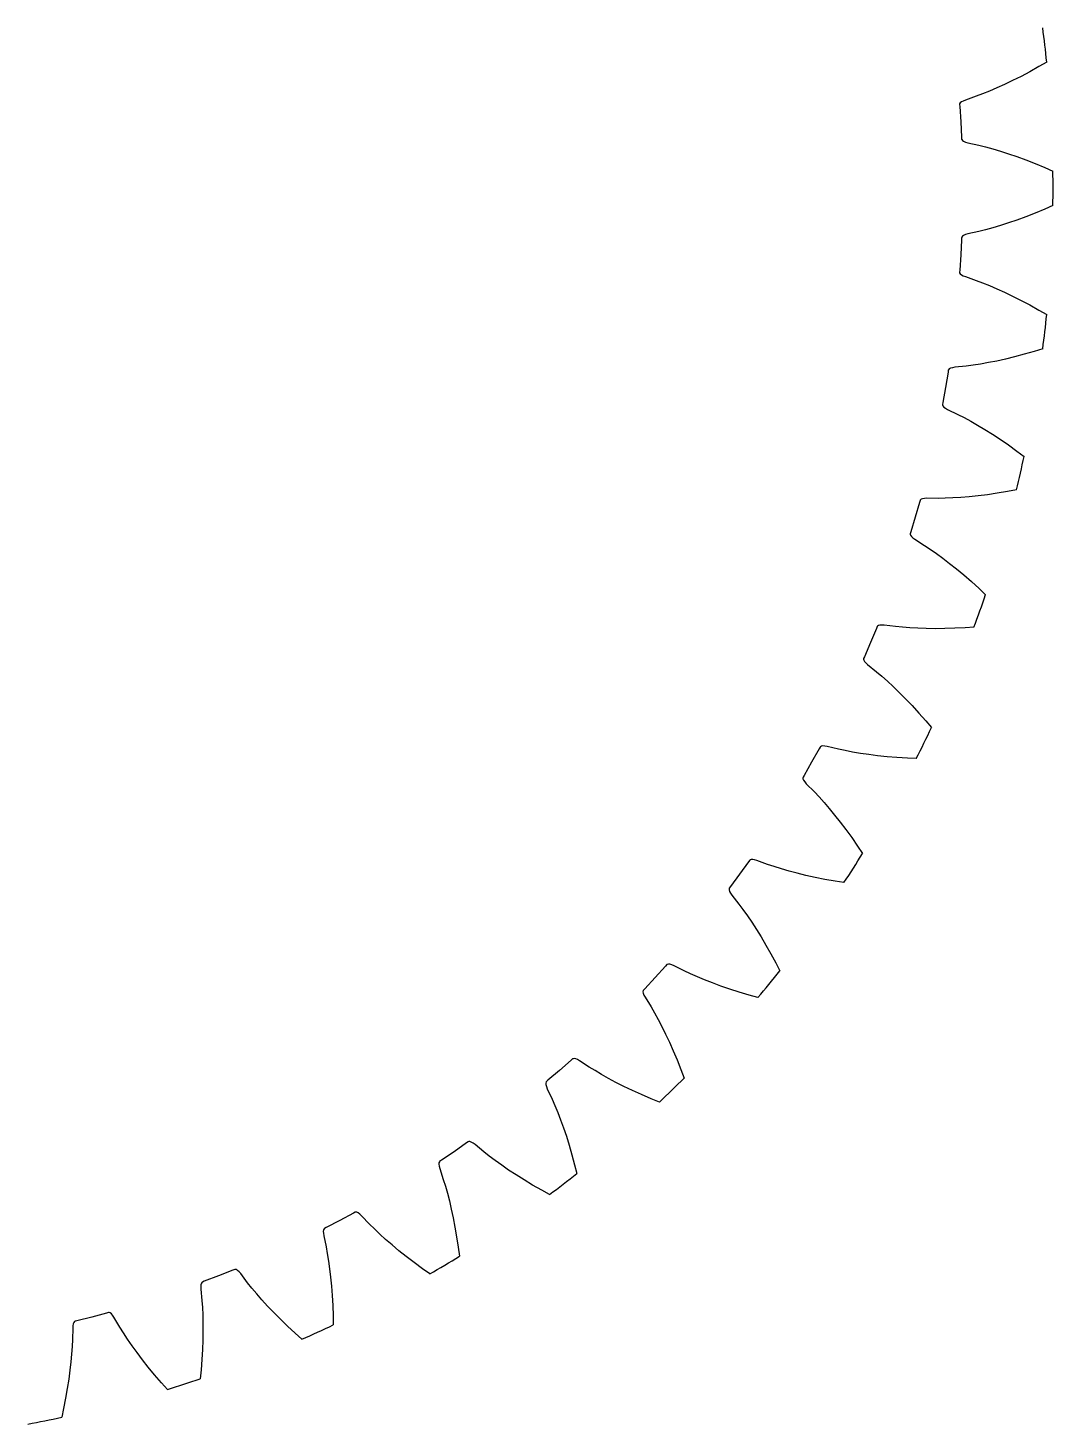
# Model space of a CAD drawing. Extents: x 6.5 to 63.5, y -28.5 to 28.5.
# Drawn here: x 40.28 to 63.5, y -28.01 to 3.64 of the extents above; entities that cross this region are included whole.
import ezdxf

# ---------------------------------------------------------------- set-up
doc = ezdxf.new("R2010")
doc.units = 0

msp = doc.modelspace()

# ---------------------------------------------------------------- linework, layer by layer
at = {"layer": 'layer0'}
for p, q in [((63.356, 2.861), (63.181, 2.759)), ((62.775, 2.538), (62.584, 2.442)), ((62.975, 2.643), (62.775, 2.538)), ((63.181, 2.759), (62.975, 2.643)), ((62.227, 2.276), (62.062, 2.205)), ((62.401, 2.354), (62.227, 2.276)), ((62.584, 2.442), (62.401, 2.354)), ((61.384, 1.913), (61.382, 1.901)), ((61.382, 1.901), (61.385, 1.856)), ((61.397, 1.935), (61.384, 1.913)), ((61.423, 1.958), (61.397, 1.935)), ((61.462, 1.98), (61.423, 1.958)), ((61.513, 2.001), (61.462, 1.98)), ((61.757, 2.086), (61.513, 2.001)), ((61.903, 2.141), (61.757, 2.086)), ((62.062, 2.205), (61.903, 2.141)), ((61.385, 1.856), (61.407, 1.51)), ((61.407, 1.51), (61.424, 1.163)), ((61.424, 1.163), (61.427, 1.118)), ((61.427, 1.118), (61.43, 1.107)), ((61.43, 1.107), (61.446, 1.086)), ((61.446, 1.086), (61.474, 1.067)), ((61.474, 1.067), (61.515, 1.049)), ((61.515, 1.049), (61.568, 1.034)), ((61.568, 1.034), (61.821, 0.978)), ((61.821, 0.978), (61.972, 0.94)), ((61.972, 0.94), (62.137, 0.894)), ((62.137, 0.894), (62.309, 0.843)), ((62.309, 0.843), (62.491, 0.785)), ((62.491, 0.785), (62.683, 0.719)), ((62.683, 0.719), (62.883, 0.645)), ((62.883, 0.645), (63.094, 0.563)), ((63.094, 0.563), (63.312, 0.472)), ((63.312, 0.472), (63.497, 0.39)), ((63.094, -0.563), (62.883, -0.645)), ((63.312, -0.472), (63.094, -0.563)), ((63.497, -0.39), (63.312, -0.472)), ((61.972, -0.94), (61.821, -0.978)), ((62.137, -0.894), (61.972, -0.94)), ((62.309, -0.843), (62.137, -0.894)), ((62.491, -0.785), (62.309, -0.843)), ((62.683, -0.719), (62.491, -0.785)), ((62.883, -0.645), (62.683, -0.719)), ((61.424, -1.163), (61.407, -1.51)), ((61.427, -1.118), (61.424, -1.163)), ((61.43, -1.107), (61.427, -1.118)), ((61.446, -1.086), (61.43, -1.107)), ((61.474, -1.067), (61.446, -1.086)), ((61.515, -1.049), (61.474, -1.067)), ((61.568, -1.034), (61.515, -1.049)), ((61.821, -0.978), (61.568, -1.034)), ((61.407, -1.51), (61.385, -1.856)), ((61.385, -1.856), (61.382, -1.901)), ((61.382, -1.901), (61.384, -1.913)), ((61.384, -1.913), (61.397, -1.935)), ((61.397, -1.935), (61.423, -1.958)), ((61.423, -1.958), (61.462, -1.98)), ((61.462, -1.98), (61.513, -2.001)), ((61.513, -2.001), (61.757, -2.086)), ((61.757, -2.086), (61.903, -2.141)), ((61.903, -2.141), (62.062, -2.205)), ((62.062, -2.205), (62.227, -2.276)), ((62.227, -2.276), (62.401, -2.354)), ((62.401, -2.354), (62.584, -2.442)), ((62.584, -2.442), (62.775, -2.538)), ((62.775, -2.538), (62.975, -2.643)), ((62.975, -2.643), (63.181, -2.759)), ((63.181, -2.759), (63.356, -2.861)), ((62.846, -3.761), (62.628, -3.819)), ((63.074, -3.696), (62.846, -3.761)), ((63.267, -3.636), (63.074, -3.696)), ((61.131, -4.113), (61.127, -4.123)), ((61.15, -4.094), (61.131, -4.113)), ((61.18, -4.078), (61.15, -4.094)), ((61.223, -4.065), (61.18, -4.078)), ((61.277, -4.056), (61.223, -4.065)), ((61.534, -4.029), (61.277, -4.056)), ((61.689, -4.008), (61.534, -4.029)), ((61.858, -3.982), (61.689, -4.008)), ((62.035, -3.95), (61.858, -3.982)), ((62.223, -3.913), (62.035, -3.95)), ((62.42, -3.87), (62.223, -3.913)), ((62.628, -3.819), (62.42, -3.87)), ((61.12, -4.168), (61.063, -4.51)), ((61.127, -4.123), (61.12, -4.168)), ((61.063, -4.51), (61.001, -4.852)), ((61.001, -4.852), (60.993, -4.896)), ((60.993, -4.896), (60.994, -4.908)), ((60.994, -4.908), (61.005, -4.932)), ((61.005, -4.932), (61.028, -4.957)), ((61.028, -4.957), (61.064, -4.983)), ((61.064, -4.983), (61.112, -5.01)), ((61.112, -5.01), (61.345, -5.122)), ((61.345, -5.122), (61.484, -5.194)), ((61.484, -5.194), (61.634, -5.275)), ((61.634, -5.275), (61.79, -5.364)), ((61.79, -5.364), (61.954, -5.463)), ((61.954, -5.463), (62.126, -5.57)), ((62.126, -5.57), (62.305, -5.687)), ((62.305, -5.687), (62.491, -5.815)), ((62.491, -5.815), (62.683, -5.953)), ((62.683, -5.953), (62.845, -6.074)), ((62.013, -6.944), (61.801, -6.97)), ((62.236, -6.911), (62.013, -6.944)), ((62.469, -6.872), (62.236, -6.911)), ((62.668, -6.835), (62.469, -6.872)), ((60.474, -7.118), (60.379, -7.452)), ((60.487, -7.075), (60.474, -7.118)), ((60.492, -7.065), (60.487, -7.075)), ((60.512, -7.048), (60.492, -7.065)), ((60.545, -7.036), (60.512, -7.048)), ((60.588, -7.028), (60.545, -7.036)), ((60.643, -7.025), (60.588, -7.028)), ((60.902, -7.027), (60.643, -7.025)), ((61.058, -7.024), (60.902, -7.027)), ((61.229, -7.017), (61.058, -7.024)), ((61.408, -7.006), (61.229, -7.017)), ((61.599, -6.991), (61.408, -7.006)), ((61.801, -6.97), (61.599, -6.991)), ((60.379, -7.452), (60.279, -7.784)), ((60.266, -7.827), (60.265, -7.839)), ((60.265, -7.839), (60.273, -7.864)), ((60.279, -7.784), (60.266, -7.827)), ((60.273, -7.864), (60.293, -7.892)), ((60.293, -7.892), (60.326, -7.922)), ((60.326, -7.922), (60.37, -7.954)), ((60.37, -7.954), (60.589, -8.092)), ((60.589, -8.092), (60.719, -8.179)), ((60.719, -8.179), (60.859, -8.277)), ((60.859, -8.277), (61.004, -8.383)), ((61.004, -8.383), (61.156, -8.5)), ((61.156, -8.5), (61.314, -8.626)), ((61.314, -8.626), (61.478, -8.763)), ((61.478, -8.763), (61.649, -8.911)), ((61.649, -8.911), (61.824, -9.07)), ((61.824, -9.07), (61.971, -9.209)), ((59.497, -9.976), (59.364, -10.296)), ((59.514, -9.934), (59.497, -9.976)), ((59.521, -9.925), (59.514, -9.934)), ((59.543, -9.91), (59.521, -9.925)), ((59.576, -9.902), (59.543, -9.91)), ((59.62, -9.899), (59.576, -9.902)), ((59.675, -9.902), (59.62, -9.899)), ((59.932, -9.934), (59.675, -9.902)), ((60.088, -9.949), (59.932, -9.934)), ((60.258, -9.962), (60.088, -9.949)), ((60.438, -9.971), (60.258, -9.962)), ((60.629, -9.977), (60.438, -9.971)), ((60.831, -9.98), (60.629, -9.977)), ((61.045, -9.978), (60.831, -9.98)), ((61.271, -9.971), (61.045, -9.978)), ((61.507, -9.959), (61.271, -9.971)), ((61.709, -9.944), (61.507, -9.959)), ((59.364, -10.296), (59.227, -10.615)), ((59.209, -10.656), (59.207, -10.668)), ((59.207, -10.668), (59.212, -10.693)), ((59.227, -10.615), (59.209, -10.656)), ((59.212, -10.693), (59.229, -10.723)), ((59.229, -10.723), (59.257, -10.757)), ((59.257, -10.757), (59.298, -10.794)), ((59.298, -10.794), (59.5, -10.956)), ((59.5, -10.956), (59.619, -11.058)), ((59.619, -11.058), (59.747, -11.171)), ((59.747, -11.171), (59.879, -11.293)), ((59.879, -11.293), (60.017, -11.426)), ((60.017, -11.426), (60.16, -11.569)), ((60.16, -11.569), (60.307, -11.724)), ((60.307, -11.724), (60.459, -11.891)), ((60.459, -11.891), (60.615, -12.068)), ((60.615, -12.068), (60.746, -12.223)), ((58.23, -12.655), (58.222, -12.664)), ((58.253, -12.643), (58.23, -12.655)), ((58.287, -12.638), (58.253, -12.643)), ((58.331, -12.641), (58.287, -12.638)), ((58.386, -12.65), (58.331, -12.641)), ((58.637, -12.711), (58.386, -12.65)), ((58.2, -12.703), (58.031, -13.006)), ((58.222, -12.664), (58.2, -12.703)), ((58.79, -12.744), (58.637, -12.711)), ((58.958, -12.776), (58.79, -12.744)), ((59.135, -12.806), (58.958, -12.776)), ((59.324, -12.834), (59.135, -12.806)), ((59.525, -12.859), (59.324, -12.834)), ((59.738, -12.881), (59.525, -12.859)), ((59.963, -12.9), (59.738, -12.881)), ((60.199, -12.915), (59.963, -12.9)), ((60.401, -12.924), (60.199, -12.915)), ((58.031, -13.006), (57.859, -13.307)), ((57.836, -13.347), (57.833, -13.357)), ((57.833, -13.357), (57.835, -13.384)), ((57.835, -13.384), (57.848, -13.415)), ((57.859, -13.307), (57.836, -13.347)), ((57.848, -13.415), (57.873, -13.452)), ((57.873, -13.452), (57.91, -13.494)), ((57.91, -13.494), (58.092, -13.678)), ((58.092, -13.678), (58.198, -13.792)), ((58.198, -13.792), (58.312, -13.919)), ((58.312, -13.919), (58.43, -14.055)), ((58.43, -14.055), (58.551, -14.203)), ((58.551, -14.203), (58.677, -14.362)), ((58.677, -14.362), (58.806, -14.532)), ((58.806, -14.532), (58.938, -14.715)), ((58.938, -14.715), (59.073, -14.91)), ((59.073, -14.91), (59.185, -15.078)), ((56.601, -15.265), (56.398, -15.547)), ((56.627, -15.228), (56.601, -15.265)), ((56.636, -15.221), (56.627, -15.228)), ((56.66, -15.212), (56.636, -15.221)), ((56.695, -15.211), (56.66, -15.212)), ((56.738, -15.218), (56.695, -15.211)), ((56.791, -15.234), (56.738, -15.218)), ((57.034, -15.323), (56.791, -15.234)), ((57.182, -15.373), (57.034, -15.323)), ((57.345, -15.424), (57.182, -15.373)), ((57.518, -15.474), (57.345, -15.424)), ((57.703, -15.523), (57.518, -15.474)), ((56.398, -15.547), (56.193, -15.826)), ((57.9, -15.571), (57.703, -15.523)), ((58.108, -15.617), (57.9, -15.571)), ((58.33, -15.662), (58.108, -15.617)), ((58.562, -15.703), (58.33, -15.662)), ((58.762, -15.735), (58.562, -15.703)), ((56.166, -15.863), (56.161, -15.873)), ((56.161, -15.873), (56.161, -15.899)), ((56.161, -15.899), (56.17, -15.933)), ((56.193, -15.826), (56.166, -15.863)), ((56.17, -15.933), (56.191, -15.972)), ((56.191, -15.972), (56.222, -16.017)), ((56.222, -16.017), (56.382, -16.221)), ((56.382, -16.221), (56.475, -16.346)), ((56.475, -16.346), (56.574, -16.486)), ((56.574, -16.486), (56.675, -16.634)), ((56.675, -16.634), (56.779, -16.795)), ((56.779, -16.795), (56.885, -16.967)), ((56.885, -16.967), (56.994, -17.151)), ((56.994, -17.151), (57.105, -17.348)), ((57.105, -17.348), (57.216, -17.556)), ((54.72, -17.628), (54.487, -17.885)), ((54.75, -17.594), (54.72, -17.628)), ((54.759, -17.588), (54.75, -17.594)), ((54.785, -17.582), (54.759, -17.588)), ((54.819, -17.584), (54.785, -17.582)), ((54.862, -17.597), (54.819, -17.584)), ((54.913, -17.618), (54.862, -17.597)), ((55.144, -17.735), (54.913, -17.618)), ((57.216, -17.556), (57.308, -17.737)), ((54.487, -17.885), (54.251, -18.139)), ((55.286, -17.801), (55.144, -17.735)), ((55.442, -17.87), (55.286, -17.801)), ((55.607, -17.94), (55.442, -17.87)), ((55.785, -18.01), (55.607, -17.94)), ((55.975, -18.08), (55.785, -18.01)), ((54.214, -18.182), (54.21, -18.208)), ((54.21, -18.208), (54.216, -18.242)), ((54.22, -18.172), (54.214, -18.182)), ((54.216, -18.242), (54.232, -18.283)), ((54.251, -18.139), (54.22, -18.172)), ((54.232, -18.283), (54.258, -18.332)), ((54.258, -18.332), (54.394, -18.552)), ((56.177, -18.15), (55.975, -18.08)), ((56.392, -18.219), (56.177, -18.15)), ((56.619, -18.287), (56.392, -18.219)), ((56.814, -18.341), (56.619, -18.287)), ((54.394, -18.552), (54.472, -18.688)), ((54.472, -18.688), (54.554, -18.837)), ((54.554, -18.837), (54.637, -18.997)), ((54.637, -18.997), (54.722, -19.168)), ((54.722, -19.168), (54.809, -19.351)), ((54.809, -19.351), (54.895, -19.547)), ((54.895, -19.547), (54.983, -19.755)), ((52.582, -19.761), (52.321, -19.99)), ((52.616, -19.731), (52.582, -19.761)), ((52.626, -19.726), (52.616, -19.731)), ((52.652, -19.722), (52.626, -19.726)), ((52.686, -19.729), (52.652, -19.722)), ((52.727, -19.746), (52.686, -19.729)), ((52.775, -19.774), (52.727, -19.746)), ((52.991, -19.915), (52.775, -19.774)), ((53.124, -19.997), (52.991, -19.915)), ((54.983, -19.755), (55.07, -19.974)), ((52.023, -20.244), (52.016, -20.254)), ((52.057, -20.215), (52.023, -20.244)), ((52.321, -19.99), (52.057, -20.215)), ((53.271, -20.084), (53.124, -19.997)), ((53.428, -20.172), (53.271, -20.084)), ((53.597, -20.262), (53.428, -20.172)), ((55.07, -19.974), (55.141, -20.164)), ((52.016, -20.254), (52.009, -20.279)), ((52.009, -20.279), (52.011, -20.313)), ((52.011, -20.313), (52.022, -20.356)), ((52.022, -20.356), (52.043, -20.408)), ((52.043, -20.408), (52.152, -20.642)), ((53.778, -20.353), (53.597, -20.262)), ((53.97, -20.445), (53.778, -20.353)), ((54.176, -20.539), (53.97, -20.445)), ((54.393, -20.632), (54.176, -20.539)), ((52.152, -20.642), (52.215, -20.786)), ((52.215, -20.786), (52.279, -20.943)), ((54.581, -20.708), (54.393, -20.632)), ((52.279, -20.943), (52.344, -21.111)), ((52.344, -21.111), (52.409, -21.291)), ((52.409, -21.291), (52.474, -21.483)), ((52.474, -21.483), (52.538, -21.687)), ((49.93, -21.834), (49.642, -22.028)), ((50.215, -21.636), (49.93, -21.834)), ((50.252, -21.61), (50.215, -21.636)), ((50.262, -21.606), (50.252, -21.61)), ((50.289, -21.606), (50.262, -21.606)), ((50.321, -21.616), (50.289, -21.606)), ((50.36, -21.638), (50.321, -21.616)), ((50.405, -21.671), (50.36, -21.638)), ((50.604, -21.836), (50.405, -21.671)), ((52.538, -21.687), (52.601, -21.904)), ((49.587, -22.086), (49.585, -22.12)), ((49.585, -22.12), (49.591, -22.164)), ((49.597, -22.061), (49.587, -22.086)), ((49.604, -22.053), (49.597, -22.061)), ((49.642, -22.028), (49.604, -22.053)), ((50.726, -21.933), (50.604, -21.836)), ((50.863, -22.036), (50.726, -21.933)), ((51.009, -22.141), (50.863, -22.036)), ((51.166, -22.249), (51.009, -22.141)), ((52.601, -21.904), (52.662, -22.132)), ((52.662, -22.132), (52.711, -22.329)), ((49.591, -22.164), (49.605, -22.218)), ((49.605, -22.218), (49.687, -22.463)), ((49.687, -22.463), (49.733, -22.612)), ((51.335, -22.361), (51.166, -22.249)), ((51.516, -22.475), (51.335, -22.361)), ((49.733, -22.612), (49.779, -22.777)), ((49.779, -22.777), (49.824, -22.951)), ((51.71, -22.591), (51.516, -22.475)), ((51.915, -22.708), (51.71, -22.591)), ((52.093, -22.806), (51.915, -22.708)), ((49.824, -22.951), (49.868, -23.137)), ((47.343, -23.393), (47.035, -23.553)), ((47.649, -23.229), (47.343, -23.393)), ((47.689, -23.208), (47.649, -23.229)), ((47.7, -23.205), (47.689, -23.208)), ((47.726, -23.208), (47.7, -23.205)), ((47.758, -23.222), (47.726, -23.208)), ((47.794, -23.248), (47.758, -23.222)), ((47.834, -23.286), (47.794, -23.248)), ((48.013, -23.473), (47.834, -23.286)), ((49.868, -23.137), (49.911, -23.335)), ((49.911, -23.335), (49.951, -23.545)), ((46.974, -23.605), (46.968, -23.639)), ((46.968, -23.639), (46.969, -23.683)), ((46.969, -23.683), (46.977, -23.738)), ((46.987, -23.581), (46.974, -23.605)), ((46.995, -23.574), (46.987, -23.581)), ((47.035, -23.553), (46.995, -23.574)), ((48.124, -23.583), (48.013, -23.473)), ((48.247, -23.7), (48.124, -23.583)), ((48.38, -23.821), (48.247, -23.7)), ((49.951, -23.545), (49.989, -23.767)), ((46.977, -23.738), (47.031, -23.991)), ((47.031, -23.991), (47.059, -24.144)), ((48.525, -23.947), (48.38, -23.821)), ((48.68, -24.077), (48.525, -23.947)), ((49.989, -23.767), (50.024, -24.001)), ((50.024, -24.001), (50.05, -24.202)), ((47.059, -24.144), (47.086, -24.313)), ((47.086, -24.313), (47.111, -24.491)), ((48.847, -24.211), (48.68, -24.077)), ((49.026, -24.348), (48.847, -24.211)), ((49.216, -24.488), (49.026, -24.348)), ((44.596, -24.648), (44.272, -24.772)), ((44.919, -24.52), (44.596, -24.648)), ((44.961, -24.503), (44.919, -24.52)), ((44.972, -24.502), (44.961, -24.503)), ((44.998, -24.507), (44.972, -24.502)), ((45.027, -24.525), (44.998, -24.507)), ((45.06, -24.555), (45.027, -24.525)), ((45.096, -24.597), (45.06, -24.555)), ((45.252, -24.803), (45.096, -24.597)), ((47.111, -24.491), (47.134, -24.681)), ((47.134, -24.681), (47.154, -24.883)), ((49.382, -24.605), (49.216, -24.488)), ((44.196, -24.849), (44.192, -24.893)), ((44.192, -24.893), (44.194, -24.948)), ((44.194, -24.948), (44.218, -25.206)), ((44.206, -24.816), (44.196, -24.849)), ((44.221, -24.794), (44.206, -24.816)), ((44.23, -24.788), (44.221, -24.794)), ((44.272, -24.772), (44.23, -24.788)), ((45.35, -24.925), (45.252, -24.803)), ((45.459, -25.056), (45.35, -24.925)), ((47.154, -24.883), (47.17, -25.096)), ((44.218, -25.206), (44.228, -25.362)), ((45.578, -25.191), (45.459, -25.056)), ((45.707, -25.333), (45.578, -25.191)), ((47.17, -25.096), (47.182, -25.321)), ((41.724, -25.581), (41.388, -25.667)), ((42.059, -25.491), (41.724, -25.581)), ((42.103, -25.479), (42.059, -25.491)), ((42.114, -25.479), (42.103, -25.479)), ((42.139, -25.487), (42.114, -25.479)), ((42.166, -25.508), (42.139, -25.487)), ((42.196, -25.541), (42.166, -25.508)), ((42.226, -25.587), (42.196, -25.541)), ((42.358, -25.81), (42.226, -25.587)), ((44.228, -25.362), (44.236, -25.532)), ((44.236, -25.532), (44.241, -25.712)), ((45.846, -25.48), (45.707, -25.333)), ((45.996, -25.631), (45.846, -25.48)), ((47.182, -25.321), (47.19, -25.557)), ((47.19, -25.557), (47.193, -25.76)), ((41.29, -25.834), (41.285, -26.092)), ((41.294, -25.778), (41.29, -25.834)), ((41.303, -25.735), (41.294, -25.778)), ((41.317, -25.703), (41.303, -25.735)), ((41.334, -25.684), (41.317, -25.703)), ((41.344, -25.678), (41.334, -25.684)), ((41.388, -25.667), (41.344, -25.678)), ((42.441, -25.942), (42.358, -25.81)), ((42.535, -26.085), (42.441, -25.942)), ((44.241, -25.903), (44.238, -26.106)), ((44.241, -25.712), (44.241, -25.903)), ((46.159, -25.789), (45.996, -25.631)), ((46.332, -25.949), (46.159, -25.789)), ((41.277, -26.248), (41.266, -26.419)), ((41.285, -26.092), (41.277, -26.248)), ((42.637, -26.233), (42.535, -26.085)), ((42.749, -26.388), (42.637, -26.233)), ((44.238, -26.106), (44.23, -26.319)), ((46.483, -26.084), (46.332, -25.949)), ((41.266, -26.419), (41.249, -26.598)), ((42.871, -26.55), (42.749, -26.388)), ((43.003, -26.718), (42.871, -26.55)), ((44.216, -26.545), (44.198, -26.78)), ((44.23, -26.319), (44.216, -26.545)), ((41.228, -26.788), (41.202, -26.989)), ((41.249, -26.598), (41.228, -26.788)), ((43.146, -26.892), (43.003, -26.718)), ((43.3, -27.072), (43.146, -26.892)), ((44.198, -26.78), (44.177, -26.982)), ((41.169, -27.2), (41.131, -27.422)), ((41.202, -26.989), (41.169, -27.2)), ((43.435, -27.223), (43.3, -27.072)), ((41.131, -27.422), (41.085, -27.654)), ((41.085, -27.654), (41.042, -27.852))]:
    msp.add_line(p, q, dxfattribs=at)
for start, end in [(5.7605, 7.3304), (359.215, 360.785), (352.6696, 354.2395), (346.1241, 347.6941), (339.5787, 341.1486), (333.0332, 334.6032), (326.4878, 328.0577), (319.9423, 321.5122), (313.3968, 314.9668), (306.8514, 308.4213), (300.3059, 301.8759), (293.7605, 295.3304), (287.215, 288.785), (280.6696, 282.2395)]:
    msp.add_arc((35, 0), 28.5, start, end, dxfattribs=at)
at = {"layer": 'layer1'}
for p, q in [((63.356, 2.861), (63.181, 2.759)), ((62.775, 2.538), (62.584, 2.442)), ((62.975, 2.643), (62.775, 2.538)), ((63.181, 2.759), (62.975, 2.643)), ((62.227, 2.276), (62.062, 2.205)), ((62.401, 2.354), (62.227, 2.276)), ((62.584, 2.442), (62.401, 2.354)), ((61.384, 1.913), (61.382, 1.901)), ((61.382, 1.901), (61.385, 1.856)), ((61.397, 1.935), (61.384, 1.913)), ((61.423, 1.958), (61.397, 1.935)), ((61.462, 1.98), (61.423, 1.958)), ((61.513, 2.001), (61.462, 1.98)), ((61.757, 2.086), (61.513, 2.001)), ((61.903, 2.141), (61.757, 2.086)), ((62.062, 2.205), (61.903, 2.141)), ((61.385, 1.856), (61.407, 1.51)), ((61.407, 1.51), (61.424, 1.163)), ((61.424, 1.163), (61.427, 1.118)), ((61.427, 1.118), (61.43, 1.107)), ((61.43, 1.107), (61.446, 1.086)), ((61.446, 1.086), (61.474, 1.067)), ((61.474, 1.067), (61.515, 1.049)), ((61.515, 1.049), (61.568, 1.034)), ((61.568, 1.034), (61.821, 0.978)), ((61.821, 0.978), (61.972, 0.94)), ((61.972, 0.94), (62.137, 0.894)), ((62.137, 0.894), (62.309, 0.843)), ((62.309, 0.843), (62.491, 0.785)), ((62.491, 0.785), (62.683, 0.719)), ((62.683, 0.719), (62.883, 0.645)), ((62.883, 0.645), (63.094, 0.563)), ((63.094, 0.563), (63.312, 0.472)), ((63.312, 0.472), (63.497, 0.39)), ((63.094, -0.563), (62.883, -0.645)), ((63.312, -0.472), (63.094, -0.563)), ((63.497, -0.39), (63.312, -0.472)), ((61.972, -0.94), (61.821, -0.978)), ((62.137, -0.894), (61.972, -0.94)), ((62.309, -0.843), (62.137, -0.894)), ((62.491, -0.785), (62.309, -0.843)), ((62.683, -0.719), (62.491, -0.785)), ((62.883, -0.645), (62.683, -0.719)), ((61.424, -1.163), (61.407, -1.51)), ((61.427, -1.118), (61.424, -1.163)), ((61.43, -1.107), (61.427, -1.118)), ((61.446, -1.086), (61.43, -1.107)), ((61.474, -1.067), (61.446, -1.086)), ((61.515, -1.049), (61.474, -1.067)), ((61.568, -1.034), (61.515, -1.049)), ((61.821, -0.978), (61.568, -1.034)), ((61.407, -1.51), (61.385, -1.856)), ((61.385, -1.856), (61.382, -1.901)), ((61.382, -1.901), (61.384, -1.913)), ((61.384, -1.913), (61.397, -1.935)), ((61.397, -1.935), (61.423, -1.958)), ((61.423, -1.958), (61.462, -1.98)), ((61.462, -1.98), (61.513, -2.001)), ((61.513, -2.001), (61.757, -2.086)), ((61.757, -2.086), (61.903, -2.141)), ((61.903, -2.141), (62.062, -2.205)), ((62.062, -2.205), (62.227, -2.276)), ((62.227, -2.276), (62.401, -2.354)), ((62.401, -2.354), (62.584, -2.442)), ((62.584, -2.442), (62.775, -2.538)), ((62.775, -2.538), (62.975, -2.643)), ((62.975, -2.643), (63.181, -2.759)), ((63.181, -2.759), (63.356, -2.861)), ((62.846, -3.761), (62.628, -3.819)), ((63.074, -3.696), (62.846, -3.761)), ((63.267, -3.636), (63.074, -3.696)), ((61.131, -4.113), (61.127, -4.123)), ((61.15, -4.094), (61.131, -4.113)), ((61.18, -4.078), (61.15, -4.094)), ((61.223, -4.065), (61.18, -4.078)), ((61.277, -4.056), (61.223, -4.065)), ((61.534, -4.029), (61.277, -4.056)), ((61.689, -4.008), (61.534, -4.029)), ((61.858, -3.982), (61.689, -4.008)), ((62.035, -3.95), (61.858, -3.982)), ((62.223, -3.913), (62.035, -3.95)), ((62.42, -3.87), (62.223, -3.913)), ((62.628, -3.819), (62.42, -3.87)), ((61.12, -4.168), (61.063, -4.51)), ((61.127, -4.123), (61.12, -4.168)), ((61.063, -4.51), (61.001, -4.852)), ((61.001, -4.852), (60.993, -4.896)), ((60.993, -4.896), (60.994, -4.908)), ((60.994, -4.908), (61.005, -4.932)), ((61.005, -4.932), (61.028, -4.957)), ((61.028, -4.957), (61.064, -4.983)), ((61.064, -4.983), (61.112, -5.01)), ((61.112, -5.01), (61.345, -5.122)), ((61.345, -5.122), (61.484, -5.194)), ((61.484, -5.194), (61.634, -5.275)), ((61.634, -5.275), (61.79, -5.364)), ((61.79, -5.364), (61.954, -5.463)), ((61.954, -5.463), (62.126, -5.57)), ((62.126, -5.57), (62.305, -5.687)), ((62.305, -5.687), (62.491, -5.815)), ((62.491, -5.815), (62.683, -5.953)), ((62.683, -5.953), (62.845, -6.074)), ((62.013, -6.944), (61.801, -6.97)), ((62.236, -6.911), (62.013, -6.944)), ((62.469, -6.872), (62.236, -6.911)), ((62.668, -6.835), (62.469, -6.872)), ((60.474, -7.118), (60.379, -7.452)), ((60.487, -7.075), (60.474, -7.118)), ((60.492, -7.065), (60.487, -7.075)), ((60.512, -7.048), (60.492, -7.065)), ((60.545, -7.036), (60.512, -7.048)), ((60.588, -7.028), (60.545, -7.036)), ((60.643, -7.025), (60.588, -7.028)), ((60.902, -7.027), (60.643, -7.025)), ((61.058, -7.024), (60.902, -7.027)), ((61.229, -7.017), (61.058, -7.024)), ((61.408, -7.006), (61.229, -7.017)), ((61.599, -6.991), (61.408, -7.006)), ((61.801, -6.97), (61.599, -6.991)), ((60.379, -7.452), (60.279, -7.784)), ((60.266, -7.827), (60.265, -7.839)), ((60.265, -7.839), (60.273, -7.864)), ((60.279, -7.784), (60.266, -7.827)), ((60.273, -7.864), (60.293, -7.892)), ((60.293, -7.892), (60.326, -7.922)), ((60.326, -7.922), (60.37, -7.954)), ((60.37, -7.954), (60.589, -8.092)), ((60.589, -8.092), (60.719, -8.179)), ((60.719, -8.179), (60.859, -8.277)), ((60.859, -8.277), (61.004, -8.383)), ((61.004, -8.383), (61.156, -8.5)), ((61.156, -8.5), (61.314, -8.626)), ((61.314, -8.626), (61.478, -8.763)), ((61.478, -8.763), (61.649, -8.911)), ((61.649, -8.911), (61.824, -9.07)), ((61.824, -9.07), (61.971, -9.209)), ((59.497, -9.976), (59.364, -10.296)), ((59.514, -9.934), (59.497, -9.976)), ((59.521, -9.925), (59.514, -9.934)), ((59.543, -9.91), (59.521, -9.925)), ((59.576, -9.902), (59.543, -9.91)), ((59.62, -9.899), (59.576, -9.902)), ((59.675, -9.902), (59.62, -9.899)), ((59.932, -9.934), (59.675, -9.902)), ((60.088, -9.949), (59.932, -9.934)), ((60.258, -9.962), (60.088, -9.949)), ((60.438, -9.971), (60.258, -9.962)), ((60.629, -9.977), (60.438, -9.971)), ((60.831, -9.98), (60.629, -9.977)), ((61.045, -9.978), (60.831, -9.98)), ((61.271, -9.971), (61.045, -9.978)), ((61.507, -9.959), (61.271, -9.971)), ((61.709, -9.944), (61.507, -9.959)), ((59.364, -10.296), (59.227, -10.615)), ((59.209, -10.656), (59.207, -10.668)), ((59.207, -10.668), (59.212, -10.693)), ((59.227, -10.615), (59.209, -10.656)), ((59.212, -10.693), (59.229, -10.723)), ((59.229, -10.723), (59.257, -10.757)), ((59.257, -10.757), (59.298, -10.794)), ((59.298, -10.794), (59.5, -10.956)), ((59.5, -10.956), (59.619, -11.058)), ((59.619, -11.058), (59.747, -11.171)), ((59.747, -11.171), (59.879, -11.293)), ((59.879, -11.293), (60.017, -11.426)), ((60.017, -11.426), (60.16, -11.569)), ((60.16, -11.569), (60.307, -11.724)), ((60.307, -11.724), (60.459, -11.891)), ((60.459, -11.891), (60.615, -12.068)), ((60.615, -12.068), (60.746, -12.223)), ((58.23, -12.655), (58.222, -12.664)), ((58.253, -12.643), (58.23, -12.655)), ((58.287, -12.638), (58.253, -12.643)), ((58.331, -12.641), (58.287, -12.638)), ((58.386, -12.65), (58.331, -12.641)), ((58.637, -12.711), (58.386, -12.65)), ((58.2, -12.703), (58.031, -13.006)), ((58.222, -12.664), (58.2, -12.703)), ((58.79, -12.744), (58.637, -12.711)), ((58.958, -12.776), (58.79, -12.744)), ((59.135, -12.806), (58.958, -12.776)), ((59.324, -12.834), (59.135, -12.806)), ((59.525, -12.859), (59.324, -12.834)), ((59.738, -12.881), (59.525, -12.859)), ((59.963, -12.9), (59.738, -12.881)), ((60.199, -12.915), (59.963, -12.9)), ((60.401, -12.924), (60.199, -12.915)), ((58.031, -13.006), (57.859, -13.307)), ((57.836, -13.347), (57.833, -13.357)), ((57.833, -13.357), (57.835, -13.384)), ((57.835, -13.384), (57.848, -13.415)), ((57.859, -13.307), (57.836, -13.347)), ((57.848, -13.415), (57.873, -13.452)), ((57.873, -13.452), (57.91, -13.494)), ((57.91, -13.494), (58.092, -13.678)), ((58.092, -13.678), (58.198, -13.792)), ((58.198, -13.792), (58.312, -13.919)), ((58.312, -13.919), (58.43, -14.055)), ((58.43, -14.055), (58.551, -14.203)), ((58.551, -14.203), (58.677, -14.362)), ((58.677, -14.362), (58.806, -14.532)), ((58.806, -14.532), (58.938, -14.715)), ((58.938, -14.715), (59.073, -14.91)), ((59.073, -14.91), (59.185, -15.078)), ((56.601, -15.265), (56.398, -15.547)), ((56.627, -15.228), (56.601, -15.265)), ((56.636, -15.221), (56.627, -15.228)), ((56.66, -15.212), (56.636, -15.221)), ((56.695, -15.211), (56.66, -15.212)), ((56.738, -15.218), (56.695, -15.211)), ((56.791, -15.234), (56.738, -15.218)), ((57.034, -15.323), (56.791, -15.234)), ((57.182, -15.373), (57.034, -15.323)), ((57.345, -15.424), (57.182, -15.373)), ((57.518, -15.474), (57.345, -15.424)), ((57.703, -15.523), (57.518, -15.474)), ((56.398, -15.547), (56.193, -15.826)), ((57.9, -15.571), (57.703, -15.523)), ((58.108, -15.617), (57.9, -15.571)), ((58.33, -15.662), (58.108, -15.617)), ((58.562, -15.703), (58.33, -15.662)), ((58.762, -15.735), (58.562, -15.703)), ((56.166, -15.863), (56.161, -15.873)), ((56.161, -15.873), (56.161, -15.899)), ((56.161, -15.899), (56.17, -15.933)), ((56.193, -15.826), (56.166, -15.863)), ((56.17, -15.933), (56.191, -15.972)), ((56.191, -15.972), (56.222, -16.017)), ((56.222, -16.017), (56.382, -16.221)), ((56.382, -16.221), (56.475, -16.346)), ((56.475, -16.346), (56.574, -16.486)), ((56.574, -16.486), (56.675, -16.634)), ((56.675, -16.634), (56.779, -16.795)), ((56.779, -16.795), (56.885, -16.967)), ((56.885, -16.967), (56.994, -17.151)), ((56.994, -17.151), (57.105, -17.348)), ((57.105, -17.348), (57.216, -17.556)), ((54.72, -17.628), (54.487, -17.885)), ((54.75, -17.594), (54.72, -17.628)), ((54.759, -17.588), (54.75, -17.594)), ((54.785, -17.582), (54.759, -17.588)), ((54.819, -17.584), (54.785, -17.582)), ((54.862, -17.597), (54.819, -17.584)), ((54.913, -17.618), (54.862, -17.597)), ((55.144, -17.735), (54.913, -17.618)), ((57.216, -17.556), (57.308, -17.737)), ((54.487, -17.885), (54.251, -18.139)), ((55.286, -17.801), (55.144, -17.735)), ((55.442, -17.87), (55.286, -17.801)), ((55.607, -17.94), (55.442, -17.87)), ((55.785, -18.01), (55.607, -17.94)), ((55.975, -18.08), (55.785, -18.01)), ((54.214, -18.182), (54.21, -18.208)), ((54.21, -18.208), (54.216, -18.242)), ((54.22, -18.172), (54.214, -18.182)), ((54.216, -18.242), (54.232, -18.283)), ((54.251, -18.139), (54.22, -18.172)), ((54.232, -18.283), (54.258, -18.332)), ((54.258, -18.332), (54.394, -18.552)), ((56.177, -18.15), (55.975, -18.08)), ((56.392, -18.219), (56.177, -18.15)), ((56.619, -18.287), (56.392, -18.219)), ((56.814, -18.341), (56.619, -18.287)), ((54.394, -18.552), (54.472, -18.688)), ((54.472, -18.688), (54.554, -18.837)), ((54.554, -18.837), (54.637, -18.997)), ((54.637, -18.997), (54.722, -19.168)), ((54.722, -19.168), (54.809, -19.351)), ((54.809, -19.351), (54.895, -19.547)), ((54.895, -19.547), (54.983, -19.755)), ((52.582, -19.761), (52.321, -19.99)), ((52.616, -19.731), (52.582, -19.761)), ((52.626, -19.726), (52.616, -19.731)), ((52.652, -19.722), (52.626, -19.726)), ((52.686, -19.729), (52.652, -19.722)), ((52.727, -19.746), (52.686, -19.729)), ((52.775, -19.774), (52.727, -19.746)), ((52.991, -19.915), (52.775, -19.774)), ((53.124, -19.997), (52.991, -19.915)), ((54.983, -19.755), (55.07, -19.974)), ((52.023, -20.244), (52.016, -20.254)), ((52.057, -20.215), (52.023, -20.244)), ((52.321, -19.99), (52.057, -20.215)), ((53.271, -20.084), (53.124, -19.997)), ((53.428, -20.172), (53.271, -20.084)), ((53.597, -20.262), (53.428, -20.172)), ((55.07, -19.974), (55.141, -20.164)), ((52.016, -20.254), (52.009, -20.279)), ((52.009, -20.279), (52.011, -20.313)), ((52.011, -20.313), (52.022, -20.356)), ((52.022, -20.356), (52.043, -20.408)), ((52.043, -20.408), (52.152, -20.642)), ((53.778, -20.353), (53.597, -20.262)), ((53.97, -20.445), (53.778, -20.353)), ((54.176, -20.539), (53.97, -20.445)), ((54.393, -20.632), (54.176, -20.539)), ((52.152, -20.642), (52.215, -20.786)), ((52.215, -20.786), (52.279, -20.943)), ((54.581, -20.708), (54.393, -20.632)), ((52.279, -20.943), (52.344, -21.111)), ((52.344, -21.111), (52.409, -21.291)), ((52.409, -21.291), (52.474, -21.483)), ((52.474, -21.483), (52.538, -21.687)), ((49.93, -21.834), (49.642, -22.028)), ((50.215, -21.636), (49.93, -21.834)), ((50.252, -21.61), (50.215, -21.636)), ((50.262, -21.606), (50.252, -21.61)), ((50.289, -21.606), (50.262, -21.606)), ((50.321, -21.616), (50.289, -21.606)), ((50.36, -21.638), (50.321, -21.616)), ((50.405, -21.671), (50.36, -21.638)), ((50.604, -21.836), (50.405, -21.671)), ((52.538, -21.687), (52.601, -21.904)), ((49.587, -22.086), (49.585, -22.12)), ((49.585, -22.12), (49.591, -22.164)), ((49.597, -22.061), (49.587, -22.086)), ((49.604, -22.053), (49.597, -22.061)), ((49.642, -22.028), (49.604, -22.053)), ((50.726, -21.933), (50.604, -21.836)), ((50.863, -22.036), (50.726, -21.933)), ((51.009, -22.141), (50.863, -22.036)), ((51.166, -22.249), (51.009, -22.141)), ((52.601, -21.904), (52.662, -22.132)), ((52.662, -22.132), (52.711, -22.329)), ((49.591, -22.164), (49.605, -22.218)), ((49.605, -22.218), (49.687, -22.463)), ((49.687, -22.463), (49.733, -22.612)), ((51.335, -22.361), (51.166, -22.249)), ((51.516, -22.475), (51.335, -22.361)), ((49.733, -22.612), (49.779, -22.777)), ((49.779, -22.777), (49.824, -22.951)), ((51.71, -22.591), (51.516, -22.475)), ((51.915, -22.708), (51.71, -22.591)), ((52.093, -22.806), (51.915, -22.708)), ((49.824, -22.951), (49.868, -23.137)), ((47.343, -23.393), (47.035, -23.553)), ((47.649, -23.229), (47.343, -23.393)), ((47.689, -23.208), (47.649, -23.229)), ((47.7, -23.205), (47.689, -23.208)), ((47.726, -23.208), (47.7, -23.205)), ((47.758, -23.222), (47.726, -23.208)), ((47.794, -23.248), (47.758, -23.222)), ((47.834, -23.286), (47.794, -23.248)), ((48.013, -23.473), (47.834, -23.286)), ((49.868, -23.137), (49.911, -23.335)), ((49.911, -23.335), (49.951, -23.545)), ((46.974, -23.605), (46.968, -23.639)), ((46.968, -23.639), (46.969, -23.683)), ((46.969, -23.683), (46.977, -23.738)), ((46.987, -23.581), (46.974, -23.605)), ((46.995, -23.574), (46.987, -23.581)), ((47.035, -23.553), (46.995, -23.574)), ((48.124, -23.583), (48.013, -23.473)), ((48.247, -23.7), (48.124, -23.583)), ((48.38, -23.821), (48.247, -23.7)), ((49.951, -23.545), (49.989, -23.767)), ((46.977, -23.738), (47.031, -23.991)), ((47.031, -23.991), (47.059, -24.144)), ((48.525, -23.947), (48.38, -23.821)), ((48.68, -24.077), (48.525, -23.947)), ((49.989, -23.767), (50.024, -24.001)), ((50.024, -24.001), (50.05, -24.202)), ((47.059, -24.144), (47.086, -24.313)), ((47.086, -24.313), (47.111, -24.491)), ((48.847, -24.211), (48.68, -24.077)), ((49.026, -24.348), (48.847, -24.211)), ((49.216, -24.488), (49.026, -24.348)), ((44.596, -24.648), (44.272, -24.772)), ((44.919, -24.52), (44.596, -24.648)), ((44.961, -24.503), (44.919, -24.52)), ((44.972, -24.502), (44.961, -24.503)), ((44.998, -24.507), (44.972, -24.502)), ((45.027, -24.525), (44.998, -24.507)), ((45.06, -24.555), (45.027, -24.525)), ((45.096, -24.597), (45.06, -24.555)), ((45.252, -24.803), (45.096, -24.597)), ((47.111, -24.491), (47.134, -24.681)), ((47.134, -24.681), (47.154, -24.883)), ((49.382, -24.605), (49.216, -24.488)), ((44.196, -24.849), (44.192, -24.893)), ((44.192, -24.893), (44.194, -24.948)), ((44.194, -24.948), (44.218, -25.206)), ((44.206, -24.816), (44.196, -24.849)), ((44.221, -24.794), (44.206, -24.816)), ((44.23, -24.788), (44.221, -24.794)), ((44.272, -24.772), (44.23, -24.788)), ((45.35, -24.925), (45.252, -24.803)), ((45.459, -25.056), (45.35, -24.925)), ((47.154, -24.883), (47.17, -25.096)), ((44.218, -25.206), (44.228, -25.362)), ((45.578, -25.191), (45.459, -25.056)), ((45.707, -25.333), (45.578, -25.191)), ((47.17, -25.096), (47.182, -25.321)), ((41.724, -25.581), (41.388, -25.667)), ((42.059, -25.491), (41.724, -25.581)), ((42.103, -25.479), (42.059, -25.491)), ((42.114, -25.479), (42.103, -25.479)), ((42.139, -25.487), (42.114, -25.479)), ((42.166, -25.508), (42.139, -25.487)), ((42.196, -25.541), (42.166, -25.508)), ((42.226, -25.587), (42.196, -25.541)), ((42.358, -25.81), (42.226, -25.587)), ((44.228, -25.362), (44.236, -25.532)), ((44.236, -25.532), (44.241, -25.712)), ((45.846, -25.48), (45.707, -25.333)), ((45.996, -25.631), (45.846, -25.48)), ((47.182, -25.321), (47.19, -25.557)), ((47.19, -25.557), (47.193, -25.76)), ((41.29, -25.834), (41.285, -26.092)), ((41.294, -25.778), (41.29, -25.834)), ((41.303, -25.735), (41.294, -25.778)), ((41.317, -25.703), (41.303, -25.735)), ((41.334, -25.684), (41.317, -25.703)), ((41.344, -25.678), (41.334, -25.684)), ((41.388, -25.667), (41.344, -25.678)), ((42.441, -25.942), (42.358, -25.81)), ((42.535, -26.085), (42.441, -25.942)), ((44.241, -25.903), (44.238, -26.106)), ((44.241, -25.712), (44.241, -25.903)), ((46.159, -25.789), (45.996, -25.631)), ((46.332, -25.949), (46.159, -25.789)), ((41.277, -26.248), (41.266, -26.419)), ((41.285, -26.092), (41.277, -26.248)), ((42.637, -26.233), (42.535, -26.085)), ((42.749, -26.388), (42.637, -26.233)), ((44.238, -26.106), (44.23, -26.319)), ((46.483, -26.084), (46.332, -25.949)), ((41.266, -26.419), (41.249, -26.598)), ((42.871, -26.55), (42.749, -26.388)), ((43.003, -26.718), (42.871, -26.55)), ((44.216, -26.545), (44.198, -26.78)), ((44.23, -26.319), (44.216, -26.545)), ((41.228, -26.788), (41.202, -26.989)), ((41.249, -26.598), (41.228, -26.788)), ((43.146, -26.892), (43.003, -26.718)), ((43.3, -27.072), (43.146, -26.892)), ((44.198, -26.78), (44.177, -26.982)), ((41.169, -27.2), (41.131, -27.422)), ((41.202, -26.989), (41.169, -27.2)), ((43.435, -27.223), (43.3, -27.072)), ((41.131, -27.422), (41.085, -27.654)), ((41.085, -27.654), (41.042, -27.852))]:
    msp.add_line(p, q, dxfattribs=at)
for start, end in [(5.7605, 7.3304), (359.215, 360.785), (352.6696, 354.2395), (346.1241, 347.6941), (339.5787, 341.1486), (333.0332, 334.6032), (326.4878, 328.0577), (319.9423, 321.5122), (313.3968, 314.9668), (306.8514, 308.4213), (300.3059, 301.8759), (293.7605, 295.3304), (287.215, 288.785), (280.6696, 282.2395)]:
    msp.add_arc((35, 0), 28.5, start, end, dxfattribs=at)

doc.saveas('drawing.dxf')
